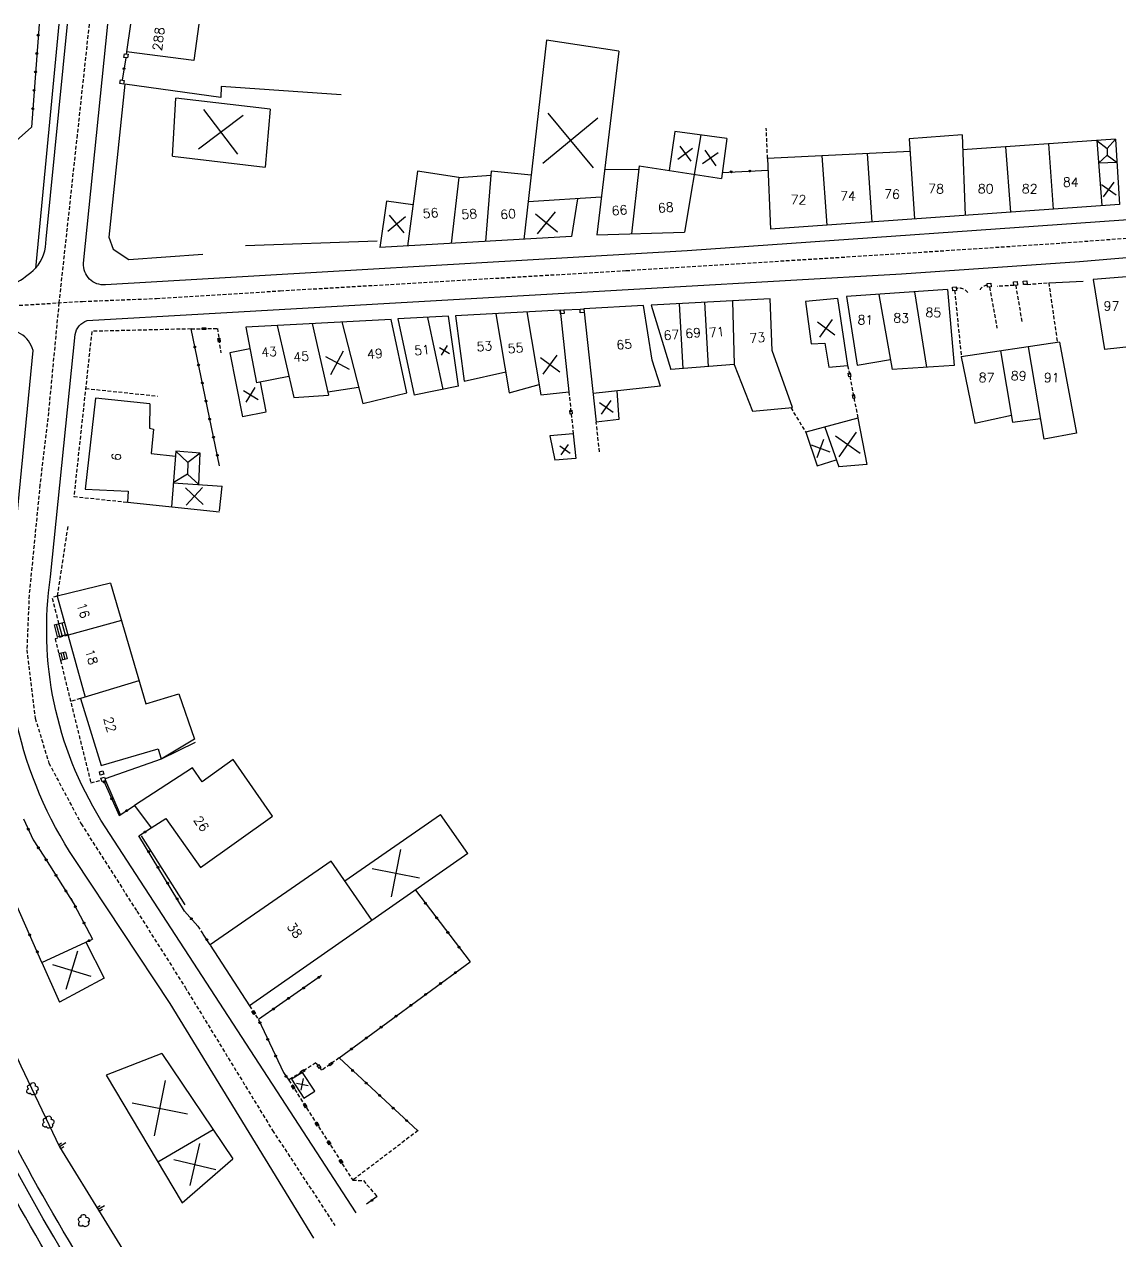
# Model space of a CAD drawing. Header units: millimetres. Extents: x 114000 to 115000, y 124000 to 125000.
# Drawn here: x 114679.1 to 114827.7, y 124834.9 to 125000 of the extents above; entities that cross this region are included whole.
import ezdxf
from ezdxf.enums import TextEntityAlignment as Align

# ---------------------------------------------------------------- set-up
doc = ezdxf.new("R2010")
doc.units = ezdxf.units.MM
doc.linetypes.add('DASHED', pattern=[0.75, 0.5, -0.25])
doc.layers.get('0').update_dxf_attribs({"linetype": 'CONTINUOUS'})
for name, color, linetype in [('W0001', 6, 'DASHED'), ('W0008', 7, 'CONTINUOUS'), ('W0100', 7, 'CONTINUOUS'), ('W0112', 1, 'DASHED'), ('W0211', 2, 'CONTINUOUS'), ('W0300', 7, 'CONTINUOUS'), ('W0302', 3, 'CONTINUOUS'), ('W0310', 3, 'CONTINUOUS'), ('W0322', 7, 'CONTINUOUS'), ('W0334', 7, 'CONTINUOUS'), ('W0991', 7, 'CONTINUOUS')]:
    doc.layers.add(name, color=color, linetype=linetype)
doc.styles.get("Standard").update_dxf_attribs({"font": 'romans.shx', "width": 0.85})

# ---------------------------------------------------------------- blocks, each defined once
blk = doc.blocks.new('T300')
for p, q in [((-0.8, 0.51), (-0.86, 0.34)), ((-0.86, 0.34), (-0.86, 0.17)), ((-0.86, 0.17), (-0.74, 0.06)), ((-0.69, 0.63), (-0.8, 0.51)), ((-0.8, -0.06), (-0.74, 0.06)), ((-0.74, 0.06), (-0.69, 0.11)), ((-0.57, 0.69), (-0.69, 0.63)), ((-0.46, 0.69), (-0.57, 0.69)), ((-0.29, 0.63), (-0.46, 0.69)), ((-0.29, 0.63), (-0.17, 0.74)), ((-0.23, 0.57), (-0.29, 0.63)), ((-0.17, 0.74), (-0.06, 0.8)), ((-0.06, 0.8), (0.06, 0.8)), ((0.06, 0.8), (0.23, 0.74)), ((0.23, 0.74), (0.34, 0.63)), ((0.34, 0.63), (0.4, 0.51)), ((0.46, 0.46), (0.34, 0.46)), ((0.4, 0.51), (0.4, 0.46)), ((0.57, 0.4), (0.46, 0.46)), ((0.57, 0.4), (0.69, 0.29)), ((0.69, 0.29), (0.74, 0.17)), ((0.74, 0.06), (0.69, -0.17)), ((0.74, 0.17), (0.74, 0.06)), ((-0.8, -0.17), (-0.8, -0.06)), ((-0.8, -0.23), (-0.8, -0.17)), ((-0.74, -0.34), (-0.8, -0.23)), ((-0.69, -0.4), (-0.74, -0.34)), ((-0.51, -0.46), (-0.69, -0.4)), ((-0.4, -0.46), (-0.51, -0.46)), ((-0.4, -0.46), (-0.34, -0.46)), ((-0.34, -0.46), (-0.34, -0.4)), ((-0.34, -0.51), (-0.34, -0.46)), ((-0.29, -0.63), (-0.34, -0.51)), ((-0.17, -0.74), (-0.29, -0.63)), ((-0.06, -0.8), (-0.17, -0.74)), ((0.06, -0.8), (-0.06, -0.8)), ((0.17, -0.74), (0.06, -0.8)), ((0.23, -0.69), (0.17, -0.74)), ((0.29, -0.46), (0.23, -0.46)), ((0.29, -0.63), (0.23, -0.69)), ((0.46, -0.4), (0.29, -0.46)), ((0.34, -0.51), (0.29, -0.63)), ((0.34, -0.51), (0.34, -0.46)), ((0.57, -0.34), (0.46, -0.4)), ((0.63, -0.29), (0.57, -0.34)), ((0.69, -0.17), (0.63, -0.29))]:
    blk.add_line(p, q)
blk = doc.blocks.new('t211o')
at = {"color": 0, "linetype": 'Continuous'}
for p, q in [((-0.29, 0.5), (-0.29, 0)), ((0, 1), (0, 0)), ((0.29, 0.5), (0.29, 0))]:
    blk.add_line(p, q, dxfattribs=at)

msp = doc.modelspace()

# ---------------------------------------------------------------- linework, layer by layer
at = {"layer": 'W0001'}
msp.add_lwpolyline([(115000, 124403.83, 0.028332), (114983.58, 124456.05, 0.042534), (114946.27, 124534.04), (114931.34, 124558.23, 0.037174), (114882.18, 124620.71, 0.017937), (114838.05, 124665.6, 0.013832), (114808.53, 124692.54, 0.000548), (114781.18, 124717.28, -0.004818), (114747.24, 124748.51, -0.025477), (114711.68, 124785.44, -0.027641), (114690.2, 124813.11, -0.036849), (114667.01, 124852.58, -0.034361), (114651.58, 124890.24, -0.039829), (114639.21, 124940.62, -0.014932), (114634.13, 124982.69, -0.007243), (114633.19, 125000, -0.010296)], format="xyb", dxfattribs=at)
for points in [[(114687.86, 125000), (114686.24, 124985.01), (114683.76, 124962.2), (114682.34, 124947.3), (114681.19, 124937.5), (114679.72, 124922.55), (114679.41, 124915.12), (114680.54, 124905.83), (114682.4, 124899.74), (114686.77, 124891.51), (114694.34, 124879.64), (114700.88, 124869.31), (114712.76, 124849.87), (114721.22, 124836.98)], [(114661.42, 124957.27), (114667, 124958.82), (114676.89, 124961.78), (114686.98, 124962.4), (114697, 124962.79), (114713.79, 124963.83), (114760.72, 124966.58), (114795.88, 124968.76), (114819.94, 124970.33), (114859.11, 124973.26), (115000, 124984.54)]]:
    msp.add_lwpolyline(points, dxfattribs=at)
at = {"layer": 'W0008'}
for points in [[(114660.72, 124959.67), (114674.56, 124963.5, 0.123245), (114680.59, 124966.9, 0.18958), (114682.01, 124970.84), (114684.94, 125000)], [(115000.13, 124987.01), (114945.3, 124982.33), (114895.8, 124978.37), (114833.4, 124973.76), (114769.01, 124969.25), (114690.07, 124964.65, -0.466441), (114687.12, 124967.58), (114690.41, 125000)], [(114724.08, 124838.7, -0.055844), (114724.08, 124838.7), (114689.47, 124892.01, -0.178188), (114682.64, 124925), (114685.98, 124957.89, -0.278462), (114687.58, 124959.8), (114798.11, 124966.14), (114822.28, 124967.8), (114848.92, 124970.07), (114920.78, 124975.68), (115000, 124982.29)], [(114603.39, 124958.85), (114610.23, 124957.58, -0.106036), (114615.98, 124955.4), (114616.02, 124955.48), (114616.51, 124955.22), (114629.24, 124948.18, -0.219398), (114634.87, 124941.98, 0.075204), (114663.4, 124850.96, 0.039553), (114687.24, 124810.55, 0.022419), (114708.76, 124782.63, 0.033898), (114745.03, 124745.18, -0.004277), (114778.37, 124714.61, 0.01156), (114817.01, 124680.19)], [(114718.37, 124835.25), (114711.81, 124845.98), (114698.86, 124867.1), (114685.91, 124886.65, -0.184013), (114677.27, 124925), (114680.25, 124955.74, 0.418014), (114675.72, 124958.39), (114660.72, 124954.35)], [(115000, 124419.72, 0.013751), (114991.6, 124446.09, 0.050124), (114948.82, 124537.9), (114936.02, 124558.41, 0.002922), (114922.91, 124577.28, 0.012952), (114912.61, 124591.15, 0.01831), (114885.12, 124623.7, 0.01829), (114847.79, 124661.86), (114847.49, 124661.62, 0.017106), (114811.2, 124695.53, 0.000547), (114783.86, 124720.26, -0.004818), (114749.98, 124751.43, -0.025477), (114714.71, 124788.07, -0.027641), (114693.49, 124815.39, -0.036849), (114670.6, 124854.35, -0.034361), (114655.38, 124891.5, -0.039829), (114643.17, 124941.26)]]:
    msp.add_lwpolyline(points, format="xyb", dxfattribs=at)
for points in [[(114683.77, 125000), (114682.59, 124987.68), (114680.59, 124966.87)], [(114692.94, 124996.26), (114692.9, 124995.97)], [(114752.28, 124961.24), (114754.5, 124961.36)]]:
    msp.add_lwpolyline(points, dxfattribs=at)
at = {"layer": 'W0100'}
for points in [[(114693.48, 125000), (114692.94, 124996.26)], [(114702.73, 125000), (114702.06, 124995.11)], [(114749.93, 124997.85), (114746.86, 124970.81)], [(114759.73, 124996.36), (114749.93, 124997.85)], [(114702.06, 124995.11), (114692.94, 124996.26)], [(114759.73, 124996.36), (114756.76, 124971.44)], [(114699.16, 124982.11), (114699.62, 124989.97)], [(114712.41, 124988.47), (114699.62, 124989.97)], [(114712.41, 124988.47), (114711.73, 124980.63)], [(114767.35, 124985.47), (114766.56, 124980.18)], [(114774.42, 124984.5), (114767.35, 124985.47)], [(114770.88, 124984.98), (114768.64, 124971.79)], [(114774.42, 124984.5), (114773.66, 124979.07)], [(114806.33, 124984.98), (114799.16, 124984.48)], [(114799.16, 124984.48), (114799.85, 124973.58)], [(114806.33, 124984.98), (114806.73, 124974.07)], [(114827.17, 124984.41), (114806.4, 124982.97)], [(114824.63, 124984.23), (114825.29, 124975.39)], [(114824.63, 124984.23), (114826, 124983.14)], [(114827.17, 124984.41), (114826, 124983.14)], [(114827.17, 124984.41), (114827.69, 124975.56)], [(114799.27, 124982.76), (114779.93, 124981.81)], [(114793.43, 124982.47), (114794.1, 124973.17)], [(114812.24, 124983.37), (114812.88, 124974.51)], [(114818.05, 124983.77), (114818.69, 124974.92)], [(114826, 124983.14), (114826.02, 124982.24)], [(114699.16, 124982.11), (114711.73, 124980.63)], [(114762.52, 124980.81), (114761.47, 124971.58)], [(114762.52, 124980.81), (114773.66, 124979.07)], [(114779.93, 124981.81), (114780.34, 124972.19)], [(114787.3, 124982.17), (114787.98, 124972.73)], [(114826.02, 124982.24), (114824.86, 124981.14)], [(114827.36, 124981.23), (114824.86, 124981.14)], [(114826.02, 124982.24), (114827.36, 124981.23)], [(114732.42, 124980.08), (114731.05, 124969.9)], [(114738.02, 124979.23), (114732.42, 124980.08)], [(114738.02, 124979.23), (114736.98, 124970.25)], [(114738.02, 124979.23), (114742.4, 124979.54)], [(114742.44, 124980.05), (114741.67, 124970.52)], [(114747.85, 124979.55), (114742.44, 124980.05)], [(114757.82, 124980.34), (114762.46, 124980.29)], [(114728.2, 124976.02), (114727.32, 124969.69)], [(114731.8, 124975.48), (114728.2, 124976.02)], [(114757.37, 124976.52), (114747.44, 124975.91)], [(114754.12, 124976.32), (114753.34, 124971.19)], [(114827.69, 124975.56), (114780.34, 124972.19)], [(114753.34, 124971.19), (114727.32, 124969.69)], [(114756.76, 124971.44), (114768.64, 124971.79)], [(114834.88, 124966.22), (114824.1, 124965.39)], [(114824.1, 124965.39), (114825.65, 124955.89)], [(114780.29, 124962.75), (114764.12, 124961.87)], [(114780.57, 124955.71), (114780.29, 124962.75)], [(114789.44, 124962.8), (114785.07, 124962.4)], [(114789.44, 124962.8), (114790.8, 124953.71)], [(114804.37, 124964), (114790.63, 124963.05)], [(114790.63, 124963.05), (114792.07, 124953.72)], [(114795.01, 124963.35), (114796.84, 124953.14)], [(114799.88, 124963.69), (114801.49, 124953.46)], [(114804.37, 124964), (114805.26, 124953.71)], [(114751.78, 124961.2), (114737.56, 124960.43)], [(114747.27, 124960.96), (114749.16, 124949.72)], [(114751.77, 124961.2), (114752.96, 124950.13)], [(114763.08, 124961.82), (114755, 124961.38)], [(114755, 124961.38), (114756.68, 124946.01)], [(114764.25, 124954.42), (114763.08, 124961.82)], [(114764.12, 124961.87), (114766.82, 124953.17)], [(114767.92, 124962.08), (114768.44, 124953.3)], [(114771.39, 124962.27), (114771.88, 124953.57)], [(114775.19, 124962.48), (114775.38, 124953.85)], [(114785.07, 124962.4), (114785.85, 124956.65)], [(114728.87, 124959.96), (114709.14, 124958.89)], [(114718.13, 124959.38), (114720.35, 124949.67)], [(114722.17, 124959.6), (114725, 124948.55)], [(114730.96, 124949.97), (114728.87, 124959.96)], [(114736.64, 124960.38), (114729.76, 124960.01)], [(114729.76, 124960.01), (114731.95, 124949.65)], [(114733.77, 124960.23), (114735.86, 124950.45)], [(114737.98, 124950.88), (114736.64, 124960.38)], [(114737.56, 124960.43), (114738.78, 124951.57)], [(114743.06, 124960.73), (114744.88, 124949.98)], [(114709.14, 124958.89), (114710.56, 124951.34)], [(114713.39, 124959.12), (114715.63, 124949.37)], [(114785.85, 124956.65), (114787.71, 124956.74)], [(114787.71, 124956.74), (114788.23, 124953.45)], [(114819.56, 124956.88), (114806.22, 124954.87)], [(114817.47, 124943.7), (114815.32, 124956.24)], [(114819.56, 124956.88), (114821.85, 124944.49)], [(114836.04, 124957.01), (114825.65, 124955.89)], [(114709.69, 124955.95), (114706.96, 124955.42)], [(114706.96, 124955.42), (114708.69, 124946.73)], [(114765.4, 124950.87), (114764.25, 124954.42)], [(114783.33, 124948), (114780.57, 124955.71)], [(114792.07, 124953.72), (114796.6, 124954.49)], [(114806.22, 124954.87), (114808.08, 124945.86)], [(114811.56, 124955.68), (114813.18, 124946)], [(114738.78, 124951.57), (114744.39, 124952.84)], [(114775.38, 124953.85), (114766.82, 124953.17)], [(114775.38, 124953.85), (114777.89, 124947.52)], [(114788.23, 124953.45), (114790.8, 124953.71)], [(114805.26, 124953.71), (114796.84, 124953.14)], [(114714.98, 124952.21), (114710.56, 124951.34)], [(114711.08, 124951.45), (114711.86, 124947.45)], [(114744.88, 124949.98), (114748.92, 124951.13)], [(114715.63, 124949.37), (114720.35, 124949.67)], [(114720.24, 124950.12), (114724.43, 124950.77)], [(114725, 124948.55), (114730.96, 124949.97)], [(114737.98, 124950.88), (114731.95, 124949.65)], [(114749.16, 124949.72), (114752.96, 124950.13)], [(114765.4, 124950.87), (114756.26, 124949.91)], [(114759.49, 124950.25), (114759.73, 124946.35)], [(114688.71, 124949.27), (114687.31, 124936.92)], [(114696.09, 124948.48), (114688.71, 124949.27)], [(114696.09, 124948.48), (114696.06, 124945.21)], [(114777.89, 124947.52), (114783.33, 124948)], [(114711.89, 124947.34), (114708.69, 124946.73)], [(114759.73, 124946.35), (114756.68, 124946.01)], [(114792.18, 124946.55), (114785.11, 124944.64)], [(114792.18, 124946.55), (114793.42, 124940.28)], [(114808.08, 124945.86), (114813.02, 124946.97)], [(114813.18, 124946), (114816.99, 124946.52)], [(114696.06, 124945.21), (114696.58, 124945.06)], [(114696.58, 124945.06), (114696.27, 124941.76)], [(114753.57, 124944.44), (114750.39, 124944.14)], [(114753.57, 124944.44), (114753.93, 124941.08)], [(114785.11, 124944.64), (114786.65, 124940.08)], [(114787.7, 124945.34), (114789.59, 124939.95)], [(114821.85, 124944.49), (114817.47, 124943.7)], [(114750.39, 124944.14), (114751.04, 124940.84)], [(114696.27, 124941.76), (114699.57, 124941.4)], [(114699.62, 124942.05), (114699.02, 124934.52)], [(114702.91, 124941.82), (114699.62, 124942.05)], [(114699.62, 124942.05), (114701.26, 124940.51)], [(114702.91, 124941.82), (114701.26, 124940.51)], [(114702.76, 124937.55), (114702.91, 124941.82)], [(114701.26, 124940.51), (114701.19, 124938.93)], [(114753.93, 124941.08), (114751.04, 124940.84)], [(114786.65, 124940.08), (114789.25, 124940.9)], [(114793.42, 124940.28), (114789.59, 124939.95)], [(114701.19, 124938.93), (114699.28, 124937.78)], [(114701.19, 124938.93), (114702.76, 124937.55)], [(114687.31, 124936.92), (114693.18, 124936.65)], [(114693.18, 124936.65), (114693.05, 124935.15)], [(114699.28, 124937.78), (114705.9, 124937.34)], [(114705.56, 124933.98), (114705.9, 124937.34)], [(114693.05, 124935.15), (114705.54, 124933.84)], [(114690.77, 124924.14), (114683.53, 124922.39)], [(114690.77, 124924.14), (114695.54, 124907.76)], [(114683.53, 124922.39), (114687.33, 124908.69)], [(114683.1, 124918.49), (114684.51, 124918.88)], [(114683.1, 124918.49), (114683.53, 124916.85)], [(114683.38, 124918.57), (114683.82, 124916.93)], [(114684.19, 124917.03), (114683.77, 124918.67)], [(114684.15, 124918.78), (114684.59, 124917.14)], [(114692.24, 124919.09), (114685, 124917.1)], [(114683.53, 124916.85), (114684.96, 124917.24)], [(114684.66, 124914.78), (114683.74, 124914.58)], [(114684.35, 124914.71), (114684.57, 124913.82)], [(114684.66, 124914.78), (114684.87, 124913.9)], [(114683.74, 124914.58), (114683.97, 124913.68)], [(114684.87, 124913.9), (114683.97, 124913.68)], [(114684.04, 124914.64), (114684.26, 124913.75)], [(114694.63, 124910.9), (114686.67, 124908.49)], [(114686.67, 124908.49), (114689.48, 124899.4)], [(114695.54, 124907.76), (114700.05, 124909.14)], [(114700.05, 124909.14), (114702.16, 124902.97)], [(114689.48, 124899.4), (114697.22, 124901.65)], [(114697.22, 124901.65), (114697.63, 124900.29)], [(114702.16, 124902.97), (114697.63, 124900.29)], [(114707.39, 124900.21), (114703.22, 124897.21)], [(114712.73, 124892.55), (114707.39, 124900.21)], [(114701.88, 124899.1), (114694.04, 124893.99)], [(114703.22, 124897.21), (114701.88, 124899.1)], [(114694.04, 124893.99), (114696.29, 124890.93)], [(114696.29, 124890.93), (114698.28, 124892.22)], [(114698.28, 124892.22), (114702.97, 124885.57)], [(114702.97, 124885.57), (114712.73, 124892.55)], [(114722.56, 124883.74), (114735.55, 124892.76)], [(114739.27, 124887.45), (114735.55, 124892.76)], [(114739.27, 124887.45), (114709.61, 124866.79)], [(114720.69, 124886.43), (114704.3, 124875.06)], [(114726.27, 124878.39), (114720.69, 124886.43)], [(114681.46, 124872.68), (114687.42, 124875.42)], [(114687.42, 124875.42), (114689.9, 124870.54)], [(114704.27, 124875.04), (114709.61, 124866.79)], [(114681.46, 124872.68), (114683.84, 124867.29)], [(114689.9, 124870.54), (114683.84, 124867.29)], [(114697.74, 124860.33), (114690.17, 124857.4)], [(114697.74, 124860.33), (114707.38, 124846.04)], [(114690.17, 124857.4), (114700.5, 124840.07)], [(114716.84, 124857.74), (114715.32, 124856.84)], [(114718.51, 124855.2), (114716.84, 124857.74)], [(114715.32, 124856.84), (114717, 124854.28)], [(114717, 124854.28), (114718.51, 124855.2)], [(114697.2, 124845.61), (114704.7, 124850.01)], [(114700.5, 124840.07), (114707.38, 124846.04)]]:
    msp.add_lwpolyline(points, dxfattribs=at)
at = {"layer": 'W0112'}
for p, q in [((114692.58, 124995.51), (114692.65, 124996)), ((114692.65, 124996), (114693.15, 124995.93)), ((114693.15, 124995.93), (114693.08, 124995.44)), ((114693.08, 124995.44), (114692.58, 124995.51)), ((114692.04, 124991.96), (114692.11, 124992.46)), ((114692.11, 124992.46), (114692.61, 124992.38)), ((114692.61, 124992.38), (114692.54, 124991.89)), ((114692.54, 124991.89), (114692.04, 124991.96)), ((114805.04, 124964.34), (114805.53, 124964.38)), ((114805.07, 124963.84), (114805.04, 124964.34)), ((114805.53, 124964.38), (114805.57, 124963.88)), ((114809.75, 124964.81), (114810.25, 124964.85)), ((114809.79, 124964.31), (114809.75, 124964.81)), ((114810.29, 124964.35), (114809.79, 124964.31)), ((114810.25, 124964.85), (114810.29, 124964.35)), ((114813.32, 124965.07), (114813.82, 124965.1)), ((114813.36, 124964.57), (114813.32, 124965.07)), ((114813.86, 124964.61), (114813.36, 124964.57)), ((114813.82, 124965.1), (114813.86, 124964.61)), ((114814.62, 124965.16), (114815.11, 124965.2)), ((114814.65, 124964.67), (114814.62, 124965.16)), ((114815.15, 124964.7), (114814.65, 124964.67)), ((114815.11, 124965.2), (114815.15, 124964.7)), ((114805.57, 124963.88), (114805.07, 124963.84)), ((114751.79, 124961.2), (114752.28, 124961.24)), ((114751.83, 124960.7), (114751.79, 124961.2)), ((114752.28, 124961.24), (114752.32, 124960.74)), ((114754.5, 124961.36), (114755, 124961.38)), ((114754.52, 124960.86), (114754.5, 124961.36)), ((114755, 124961.38), (114755.02, 124960.88)), ((114752.32, 124960.74), (114751.83, 124960.7)), ((114755.02, 124960.88), (114754.52, 124960.86)), ((114703.19, 124958.82), (114703.69, 124958.83)), ((114703.2, 124958.57), (114703.19, 124958.82)), ((114703.7, 124958.58), (114703.2, 124958.57)), ((114703.69, 124958.83), (114703.7, 124958.58)), ((114705.34, 124957.36), (114705.59, 124957.39)), ((114705.4, 124956.86), (114705.34, 124957.36)), ((114705.65, 124956.89), (114705.4, 124956.86)), ((114705.59, 124957.39), (114705.65, 124956.89)), ((114790.87, 124952.66), (114791.12, 124952.71)), ((114791.12, 124952.71), (114791.21, 124952.22)), ((114790.97, 124952.17), (114790.87, 124952.66)), ((114791.21, 124952.22), (114790.97, 124952.17)), ((114791.44, 124949.72), (114791.69, 124949.77)), ((114791.54, 124949.23), (114791.44, 124949.72)), ((114791.69, 124949.77), (114791.78, 124949.28)), ((114791.78, 124949.28), (114791.54, 124949.23)), ((114753.1, 124947.59), (114753.35, 124947.62)), ((114753.16, 124947.09), (114753.1, 124947.59)), ((114753.41, 124947.12), (114753.16, 124947.09)), ((114753.35, 124947.62), (114753.41, 124947.12)), ((114689.25, 124898.56), (114689.73, 124898.7)), ((114689.38, 124898.08), (114689.25, 124898.56)), ((114689.86, 124898.22), (114689.38, 124898.08)), ((114689.73, 124898.7), (114689.86, 124898.22)), ((114689.47, 124897.7), (114689.95, 124897.83)), ((114689.61, 124897.21), (114689.47, 124897.7)), ((114690.09, 124897.35), (114689.61, 124897.21)), ((114689.95, 124897.83), (114690.09, 124897.35)), ((114709.96, 124866.03), (114710.17, 124866.16)), ((114710.23, 124865.61), (114709.96, 124866.03)), ((114710.17, 124866.16), (114710.44, 124865.75)), ((114710.44, 124865.75), (114710.23, 124865.61)), ((114718.8, 124858.65), (114718.99, 124858.81)), ((114719.11, 124858.27), (114718.8, 124858.65)), ((114718.99, 124858.81), (114719.31, 124858.43)), ((114720.37, 124858.86), (114720.78, 124859.15)), ((114720.51, 124858.66), (114720.37, 124858.86)), ((114720.92, 124858.95), (114720.51, 124858.66)), ((114720.78, 124859.15), (114720.92, 124858.95)), ((114716.56, 124857.89), (114716.99, 124858.15)), ((114716.7, 124857.68), (114716.56, 124857.89)), ((114717.12, 124857.94), (114716.7, 124857.68)), ((114716.99, 124858.15), (114717.12, 124857.94)), ((114719.31, 124858.43), (114719.11, 124858.27)), ((114715.32, 124855.91), (114715.53, 124856.05)), ((114715.59, 124855.49), (114715.32, 124855.91)), ((114715.53, 124856.05), (114715.8, 124855.63)), ((114715.8, 124855.63), (114715.59, 124855.49)), ((114716.94, 124853.39), (114717.15, 124853.52)), ((114717.21, 124852.96), (114716.94, 124853.39)), ((114717.15, 124853.52), (114717.42, 124853.1)), ((114717.42, 124853.1), (114717.21, 124852.96)), ((114718.55, 124850.86), (114718.76, 124850.99)), ((114718.82, 124850.44), (114718.55, 124850.86)), ((114718.76, 124850.99), (114719.03, 124850.57)), ((114719.03, 124850.57), (114718.82, 124850.44)), ((114720.17, 124848.33), (114720.38, 124848.46)), ((114720.44, 124847.91), (114720.17, 124848.33)), ((114720.38, 124848.46), (114720.65, 124848.04)), ((114720.65, 124848.04), (114720.44, 124847.91)), ((114721.79, 124845.8), (114722, 124845.94)), ((114722.05, 124845.38), (114721.79, 124845.8)), ((114722, 124845.94), (114722.27, 124845.52)), ((114722.27, 124845.52), (114722.05, 124845.38))]:
    msp.add_line(p, q, dxfattribs=at)
for points in [[(114779.93, 124981.81), (114779.76, 124985.9)], [(114810.04, 124964.33), (114811.06, 124958.76)], [(114813.36, 124964.57), (114811.11, 124964.43)], [(114813.6, 124964.59), (114814.47, 124959.51)], [(114815.15, 124964.7), (114818.08, 124964.93)], [(114818.08, 124964.93), (114819.26, 124956.84)], [(114805.32, 124963.86), (114806.22, 124954.87)], [(114701.7, 124958.66), (114688.22, 124958.33), (114685.79, 124935.91), (114693.05, 124935.15)], [(114701.7, 124958.66), (114705.28, 124958.74)], [(114705.28, 124958.74), (114705.72, 124955.42)], [(114790.8, 124953.71), (114792.18, 124946.55)], [(114687.38, 124950.58), (114697.12, 124949.55)], [(114752.96, 124950.13), (114753.57, 124944.44)], [(114783.08, 124947.98), (114785.11, 124944.64)], [(114757.13, 124941.96), (114756.68, 124946.01)], [(114684.95, 124931.83), (114683.53, 124922.39)], [(114683.53, 124922.39), (114682.86, 124922.22)], [(114683.77, 124918.67), (114682.86, 124922.22)], [(114685, 124917.1), (114683.24, 124916.62)], [(114683.24, 124916.62), (114683.74, 124914.58)], [(114684.23, 124916.89), (114684.19, 124917.03)], [(114683.97, 124913.68), (114688.1, 124897.04)], [(114686.67, 124908.49), (114685.35, 124908.09)], [(114688.1, 124897.04), (114689.54, 124897.45)], [(114702.61, 124877.61), (114703.32, 124876.51)], [(114709.61, 124866.79), (114710.83, 124864.94)], [(114718.63, 124859.05), (114714.95, 124856.72)], [(114719.45, 124858.06), (114718.63, 124859.05)], [(114721.79, 124859.71), (114719.45, 124858.06)], [(114714.95, 124856.72), (114723.64, 124843.13)], [(114732.5, 124849.85), (114723.64, 124843.13)], [(114723.64, 124843.13), (114725.08, 124843.07)], [(114725.08, 124843.07), (114726.93, 124840.92)]]:
    msp.add_lwpolyline(points, dxfattribs=at)
for centre, radius, start, end in [((114809.7, 124963.54), 1.02, 86.2077, 168.0982), ((114805.96, 124962.83), 1.36, 34.0682, 107.4573)]:
    msp.add_arc(centre, radius, start, end, dxfattribs=at)
at = {"layer": 'W0211'}
msp.add_lwpolyline([(114683.85, 124847.65), (114701.87, 124818.34), (114720.85, 124795.76), (114756.55, 124758.23), (114790.31, 124726.85), (114817.18, 124703.18), (114833.74, 124688.15), (114838.64, 124681.35), (114861.38, 124680.03)], dxfattribs=at)
at = {"layer": 'W0302'}
msp.add_lwpolyline([(114656.65, 124923.2), (114654.02, 124922.6), (114662.4, 124894.15), (114678.6, 124858.65), (114683.85, 124847.65)], dxfattribs=at)
at = {"layer": 'W0310'}
for points in [[(114722.07, 124990.42), (114705.79, 124991.58), (114705.73, 124990.07), (114692.7, 124991.89), (114690.53, 124971.1), (114691.14, 124969.49), (114693.24, 124968.09), (114703.28, 124968.79)], [(114709.1, 124969.99), (114726.96, 124970.6)], [(114818.08, 124964.93), (114822.76, 124965.16)], [(114702.23, 124902.53), (114697.63, 124900.29), (114690.02, 124897.59)], [(114690.09, 124897.35), (114692.07, 124892.77)], [(114694.92, 124889.84), (114700.87, 124880.48)]]:
    msp.add_lwpolyline(points, dxfattribs=at)
at = {"layer": 'W0322'}
for points in [[(114681.06, 125000), (114680.02, 124986.06)], [(114692.83, 124995.47), (114692.36, 124992.42)], [(114677.15, 124983.46), (114680.02, 124986.06)], [(114773.78, 124979.91), (114780, 124980.21)], [(114705.54, 124940.09), (114701.7, 124958.66)], [(114681.46, 124872.68), (114662.64, 124915.28)], [(114689.85, 124897.28), (114691.92, 124892.61)], [(114691.92, 124892.61), (114694.04, 124893.99)], [(114678.94, 124892.15), (114680.28, 124889.31)], [(114694.63, 124889.86), (114696.29, 124890.93)], [(114680.28, 124889.31), (114681.71, 124887.12)], [(114700.81, 124879.66), (114694.63, 124889.86)], [(114681.71, 124887.12), (114686.03, 124880.25)], [(114732.14, 124882.48), (114739.58, 124872.78)], [(114685.38, 124881.41), (114688.33, 124875.84)], [(114702.61, 124877.61), (114700.81, 124879.66)], [(114687.42, 124875.42), (114688.33, 124875.84)], [(114704.3, 124875.06), (114703.32, 124876.51)], [(114721.79, 124859.71), (114739.58, 124872.78)], [(114719.41, 124870.91), (114710.83, 124864.94)], [(114710.83, 124864.94), (114714.22, 124857.72)], [(114732.45, 124849.82), (114721.79, 124859.71)], [(114714.22, 124857.72), (114714.95, 124856.72)], [(114726.93, 124840.92), (114725.5, 124839.85)]]:
    msp.add_lwpolyline(points, dxfattribs=at)
for centre, major_axis, start_param, end_param in [((114680.95, 124998.53), (-0.0884, 0.0884), 2.270785, 8.55397), ((114680.95, 124998.53), (0.0532, 0.0532), 3.841581, 10.124766), ((114680.76, 124996.03), (-0.0884, 0.0884), 2.270785, 8.55397), ((114680.76, 124996.03), (0.0532, 0.0532), 3.841581, 10.124766), ((114692.6, 124993.99), (0.0884, 0.0884), 3.77468, 10.057865), ((114692.6, 124993.99), (-0.0532, 0.0532), 2.203884, 8.487069), ((114680.58, 124993.54), (-0.0884, 0.0884), 2.270785, 8.55397), ((114680.58, 124993.54), (0.0532, 0.0532), 3.841581, 10.124766), ((114680.39, 124991.05), (-0.0884, 0.0884), 2.270785, 8.55397), ((114680.39, 124991.05), (0.0532, 0.0532), 3.841581, 10.124766), ((114680.21, 124988.55), (-0.0884, 0.0884), 2.270785, 8.55397), ((114680.21, 124988.55), (0.0532, 0.0532), 3.841581, 10.124766), ((114775.01, 124979.97), (-0.0884, 0.0884), 3.974923, 10.258108), ((114775.01, 124979.97), (0.0532, 0.0532), 5.54571946538864, 11.82890477256823), ((114777.51, 124980.09), (-0.0884, 0.0884), 3.974923, 10.258108), ((114777.51, 124980.09), (0.0532, 0.0532), 5.54571946538864, 11.82890477256823), ((114702.2, 124956.21), (-0.0884, 0.0884), -0.581061, 5.702124), ((114702.2, 124956.21), (-0.0532, 0.0532), -0.581061, 5.702124), ((114702.71, 124953.76), (-0.0884, 0.0884), -0.581061, 5.702124), ((114702.71, 124953.76), (-0.0532, 0.0532), -0.581061, 5.702124), ((114703.22, 124951.31), (-0.0884, 0.0884), -0.581061, 5.702124), ((114703.22, 124951.31), (-0.0532, 0.0532), -0.581061, 5.702124), ((114703.73, 124948.86), (-0.0884, 0.0884), -0.581061, 5.702124), ((114703.73, 124948.86), (-0.0532, 0.0532), -0.581061, 5.702124), ((114704.23, 124946.42), (-0.0884, 0.0884), -0.581061, 5.702124), ((114704.23, 124946.42), (-0.0532, 0.0532), -0.581061, 5.702124), ((114704.74, 124943.97), (-0.0884, 0.0884), -0.581061, 5.702124), ((114704.74, 124943.97), (-0.0532, 0.0532), -0.581061, 5.702124), ((114705.25, 124941.52), (-0.0884, 0.0884), -0.581061, 5.702124), ((114705.25, 124941.52), (-0.0532, 0.0532), -0.581061, 5.702124), ((114689.9, 124897.18), (0.0884, 0.0884), 4.343630323509733, 10.62681563068932), ((114689.9, 124897.18), (0.0532, 0.0532), 4.34363032345593, 10.62681563063552), ((114690.91, 124894.89), (0.0884, 0.0884), 4.343630323509733, 10.62681563068932), ((114690.91, 124894.89), (0.0532, 0.0532), 4.34363032345593, 10.62681563063552), ((114692.95, 124893.28), (-0.0884, 0.0884), 4.504921, 10.788106), ((114692.95, 124893.28), (0.0532, 0.0532), 6.075717293768769, 12.35890260094835), ((114679.59, 124890.76), (0.0884, 0.0884), 4.368363, 10.651548), ((114679.59, 124890.76), (-0.0532, 0.0532), 2.797566228747959, 9.080751535927545), ((114695.44, 124890.38), (-0.0884, 0.0884), 4.502625, 10.78581), ((114695.44, 124890.38), (0.0532, 0.0532), 6.073421280433521, 12.35660658761311), ((114680.98, 124888.24), (0.0884, 0.0884), 4.506561, 10.789746), ((114680.98, 124888.24), (0.0532, 0.0532), 4.506561, 10.789746), ((114682.04, 124886.6), (0.0884, 0.0884), 4.487798302153668, 10.77098360933325), ((114682.04, 124886.6), (-0.0532, 0.0532), 2.917002, 9.200187), ((114695.93, 124887.72), (0.0884, 0.0884), 1.330371, 7.613556), ((114695.93, 124887.72), (0.0532, 0.0532), 1.330371, 7.613556), ((114697.22, 124885.58), (0.0884, 0.0884), 1.330371, 7.613556), ((114697.22, 124885.58), (0.0532, 0.0532), 1.330371, 7.613556), ((114683.37, 124884.49), (0.0884, 0.0884), 4.487798302153668, 10.77098360933325), ((114683.37, 124884.49), (-0.0532, 0.0532), 2.917002, 9.200187), ((114698.52, 124883.44), (0.0884, 0.0884), 1.330371, 7.613556), ((114698.52, 124883.44), (0.0532, 0.0532), 1.330371, 7.613556), ((114684.7, 124882.37), (0.0884, 0.0884), 4.487798302153668, 10.77098360933325), ((114684.7, 124882.37), (-0.0532, 0.0532), 2.917002, 9.200187), ((114685.99, 124880.25), (-0.0884, 0.0884), 2.843233, 9.126418), ((114685.99, 124880.25), (-0.0532, 0.0532), 2.843233, 9.126418), ((114699.81, 124881.31), (0.0884, 0.0884), 1.330371, 7.613556), ((114699.81, 124881.31), (0.0532, 0.0532), 1.330371, 7.613556), ((114733.49, 124880.71), (0.0884, 0.0884), 4.58189321499115, 10.86507852217074), ((114733.49, 124880.71), (0.0532, 0.0532), 4.581893215095885, 10.86507852227547), ((114701.73, 124878.61), (0.0884, 0.0884), 1.506443, 7.789628), ((114701.73, 124878.61), (-0.0532, 0.0532), -0.06435375421591516, 6.218831552963671), ((114735.01, 124878.73), (0.0884, 0.0884), 4.58189321499115, 10.86507852217074), ((114735.01, 124878.73), (0.0532, 0.0532), 4.581893215095885, 10.86507852227547), ((114687.16, 124878.04), (-0.0884, 0.0884), 2.843233, 9.126418), ((114687.16, 124878.04), (-0.0532, 0.0532), 2.843233, 9.126418), ((114736.54, 124876.75), (0.0884, 0.0884), 4.58189321499115, 10.86507852217074), ((114736.54, 124876.75), (0.0532, 0.0532), 4.581893215095885, 10.86507852227547), ((114679.81, 124876.41), (0.0884, 0.0884), 1.201489, 7.484674), ((114679.81, 124876.41), (-0.0532, 0.0532), -0.3693076598772824, 5.913877647302304), ((114687.86, 124875.62), (-0.0884, 0.0884), 4.357672, 10.640857), ((114687.86, 124875.62), (0.0532, 0.0532), 5.928468, 12.211653), ((114703.83, 124875.77), (0.0884, 0.0884), 1.380323274526107, 7.663508581705694), ((114703.83, 124875.77), (0.0532, 0.0532), 1.380323274558891, 7.663508581738477), ((114680.83, 124874.12), (0.0884, 0.0884), 1.201489, 7.484674), ((114680.83, 124874.12), (-0.0532, 0.0532), -0.3693076598772824, 5.913877647302304), ((114738.06, 124874.76), (0.0884, 0.0884), 4.58189321499115, 10.86507852217074), ((114738.06, 124874.76), (0.0532, 0.0532), 4.581893215095885, 10.86507852227547), ((114719.03, 124870.65), (0.0884, 0.0884), 2.964277378453988, 9.247462685633574), ((114719.03, 124870.65), (0.0532, 0.0532), 2.964277378399436, 9.247462685579022), ((114737.57, 124871.3), (-0.0884, 0.0884), 4.560480440716061, 10.84366574789565), ((114737.57, 124871.3), (0.0532, 0.0532), 6.131277, 12.414462), ((114716.98, 124869.22), (0.0884, 0.0884), 2.964277378453988, 9.247462685633574), ((114716.98, 124869.22), (0.0532, 0.0532), 2.964277378399436, 9.247462685579022), ((114733.54, 124868.34), (-0.0884, 0.0884), 4.560480440716061, 10.84366574789565), ((114735.55, 124869.82), (-0.0884, 0.0884), 4.560480440716061, 10.84366574789565), ((114735.55, 124869.82), (0.0532, 0.0532), 6.131277, 12.414462), ((114714.93, 124867.8), (0.0884, 0.0884), 2.964277378453988, 9.247462685633574), ((114714.93, 124867.8), (0.0532, 0.0532), 2.964277378399436, 9.247462685579022), ((114731.52, 124866.86), (-0.0884, 0.0884), 4.560480440716061, 10.84366574789565), ((114731.52, 124866.86), (0.0532, 0.0532), 6.131277, 12.414462), ((114733.54, 124868.34), (0.0532, 0.0532), 6.131277, 12.414462), ((114712.88, 124866.37), (0.0884, 0.0884), 2.964277378453988, 9.247462685633574), ((114712.88, 124866.37), (0.0532, 0.0532), 2.964277378399436, 9.247462685579022), ((114729.51, 124865.38), (-0.0884, 0.0884), 4.560480440716061, 10.84366574789565), ((114729.51, 124865.38), (0.0532, 0.0532), 6.131277, 12.414462), ((114711.03, 124864.51), (0.0884, 0.0884), 4.366306, 10.649491), ((114711.03, 124864.51), (-0.0532, 0.0532), 2.795509273549722, 9.078694580729309), ((114727.49, 124863.9), (-0.0884, 0.0884), 4.560480440716061, 10.84366574789565), ((114727.49, 124863.9), (0.0532, 0.0532), 6.131277, 12.414462), ((114712.09, 124862.24), (0.0884, 0.0884), 4.366306, 10.649491), ((114712.09, 124862.24), (-0.0532, 0.0532), 2.795509273549722, 9.078694580729309), ((114725.48, 124862.42), (-0.0884, 0.0884), 4.560480440716061, 10.84366574789565), ((114725.48, 124862.42), (0.0532, 0.0532), 6.131277, 12.414462), ((114723.46, 124860.94), (-0.0884, 0.0884), 4.560480440716061, 10.84366574789565), ((114723.46, 124860.94), (0.0532, 0.0532), 6.131277, 12.414462), ((114713.16, 124859.98), (0.0884, 0.0884), 4.366306, 10.649491), ((114713.16, 124859.98), (-0.0532, 0.0532), 2.795509273549722, 9.078694580729309), ((114714.58, 124857.23), (0.0884, 0.0884), 4.560754, 10.843939), ((114714.58, 124857.23), (-0.0532, 0.0532), 2.989957238759337, 9.273142545938924), ((114723.62, 124858.01), (-0.0884, 0.0884), 0.03743740018271158, 6.320622707362298), ((114723.62, 124858.01), (-0.0532, 0.0532), 0.03743740011102048, 6.320622707290607), ((114725.45, 124856.31), (-0.0884, 0.0884), 0.03743740018271158, 6.320622707362298), ((114725.45, 124856.31), (-0.0532, 0.0532), 0.03743740011102048, 6.320622707290607), ((114727.29, 124854.61), (-0.0884, 0.0884), 0.03743740018271158, 6.320622707362298), ((114727.29, 124854.61), (-0.0532, 0.0532), 0.03743740011102048, 6.320622707290607), ((114729.12, 124852.91), (-0.0884, 0.0884), 0.03743740018271158, 6.320622707362298), ((114729.12, 124852.91), (-0.0532, 0.0532), 0.03743740011102048, 6.320622707290607), ((114730.95, 124851.21), (-0.0884, 0.0884), 0.03743740018271158, 6.320622707362298), ((114730.95, 124851.21), (-0.0532, 0.0532), 0.03743740011102048, 6.320622707290607), ((114726.24, 124840.4), (0.0884, 0.0884), 3.000959, 9.284144), ((114726.24, 124840.4), (-0.0532, 0.0532), 1.430162292785447, 7.713347599965033)]:
    msp.add_ellipse(centre, major_axis=major_axis, ratio=1, start_param=start_param, end_param=end_param, dxfattribs=at)
at = {"layer": 'W0334'}
for points in [[(115000, 124429.56, 0.00908), (114994.26, 124447.02, 0.050124), (114951.25, 124539.34), (114938.59, 124560.17, 0.002922), (114925.46, 124579.08, 0.012952), (114915.07, 124593.07, 0.01831), (114887.43, 124625.8, 0.01829), (114849.94, 124664.12, 0.017106), (114813.55, 124698.13, 0.000547), (114786.21, 124722.86, -0.004818), (114752.38, 124753.98, -0.025477), (114717.35, 124790.37, -0.027641), (114696.37, 124817.38, -0.036849), (114673.74, 124855.89, -0.034361), (114658.7, 124892.6, -0.045638), (114645.52, 124949.13)], [(114630.22, 124947.13, 0.082684), (114659.14, 124849.15, 0.042697), (114683.8, 124807.76, 0.01559), (114705.5, 124779.44, 0.046471), (114742.46, 124741.92, -0.020069), (114787.64, 124700.65, 0.024126), (114824.05, 124667.94, 0.019554)], [(115000, 124424.39, 0.011525), (114992.84, 124446.52, 0.050124), (114949.96, 124538.58), (114937.35, 124559.32, 0.002922), (114924.23, 124578.22, 0.012952), (114913.89, 124592.15, 0.01831), (114886.32, 124624.79, 0.01829), (114848.9, 124663.04, 0.017106), (114812.54, 124697.02, 0.000547), (114785.2, 124721.74, -0.004818), (114751.35, 124752.89, -0.025477), (114716.22, 124789.38, -0.027641), (114695.14, 124816.53, -0.036849), (114672.4, 124855.23, -0.034361), (114657.28, 124892.13, -0.044248), (114644.29, 124947.17)], [(114631.9, 124945.74, 0.081402), (114660.49, 124849.8, 0.042697), (114685.02, 124808.63, 0.01559), (114706.66, 124780.38, 0.046471), (114743.43, 124743.06, -0.020069), (114788.7, 124701.72, 0.023654), (114824.26, 124669.7)]]:
    msp.add_lwpolyline(points, format="xyb", dxfattribs=at)
at = {"layer": 'W0991'}
for p, q in [((114702.71, 124983.09), (114708.78, 124987.68)), ((114708.04, 124982.36), (114703.45, 124988.42)), ((114750.1, 124987.96), (114756.25, 124980.52)), ((114749.45, 124981.16), (114756.9, 124987.31)), ((114767.75, 124981.7), (114769.76, 124983.19)), ((114768.01, 124983.45), (114769.5, 124981.44)), ((114771.08, 124981.12), (114773.21, 124982.61)), ((114771.4, 124982.94), (114772.89, 124980.8)), ((114825.26, 124978.28), (114827.24, 124976.87)), ((114825.54, 124976.59), (114826.95, 124978.56)), ((114748.44, 124974.29), (114751.42, 124971.83)), ((114748.7, 124971.58), (114751.16, 124974.55)), ((114728.39, 124971.93), (114730.79, 124973.91)), ((114728.6, 124974.12), (114730.58, 124971.72)), ((114786.69, 124959.6), (114789.08, 124957.86)), ((114787.01, 124957.53), (114788.75, 124959.92)), ((114735.43, 124956.14), (114736.76, 124955.34)), ((114735.7, 124955.08), (114736.49, 124956.4)), ((114719.94, 124954.94), (114723.13, 124953.21)), ((114720.67, 124952.48), (114722.4, 124955.67)), ((114749.13, 124954.77), (114751.73, 124952.84)), ((114749.47, 124952.51), (114751.4, 124955.11)), ((114708.79, 124950.29), (114710.78, 124949.1)), ((114709.18, 124948.7), (114710.38, 124950.69)), ((114757.12, 124948.69), (114758.98, 124947.35)), ((114757.38, 124947.09), (114758.72, 124948.95)), ((114789.64, 124941.28), (114791.98, 124944.63)), ((114751.72, 124942.78), (114753.12, 124941.78)), ((114751.92, 124941.58), (114752.92, 124942.98)), ((114785.86, 124942.93), (114788.36, 124942)), ((114786.65, 124941.21), (114787.58, 124943.72)), ((114789.14, 124944.13), (114792.49, 124941.78)), ((114700.94, 124937.09), (114703.33, 124934.83)), ((114703.26, 124937.15), (114701.01, 124934.76)), ((114730.12, 124888.01), (114728.85, 124881.59)), ((114726.27, 124885.44), (114732.7, 124884.17)), ((114686.29, 124874.21), (114684.69, 124869.01)), ((114682.89, 124872.41), (114688.09, 124870.81)), ((114716.64, 124855.35), (114716.95, 124856.95)), ((114696.73, 124849.13), (114698.22, 124856.64)), ((114715.99, 124856.31), (114717.59, 124856)), ((114693.72, 124853.62), (114701.23, 124852.14)), ((114702.86, 124848.11), (114701.52, 124842.41)), ((114699.34, 124845.94), (114705.04, 124844.59))]:
    msp.add_line(p, q, dxfattribs=at)

# ---------------------------------------------------------------- block references
at = {"layer": 'W0211', "rotation": 301.586047953747}
for p in [(114683.85, 124847.65), (114689.09, 124839.13)]:
    msp.add_blockref('t211o', p, dxfattribs=at)
at = {"layer": 'W0300'}
for p, rotation in [((114680.16, 124855.39), 295.496030315073), ((114682.31, 124850.87), 295.496030315073), ((114687.14, 124837.49), 307.8269655489671)]:
    msp.add_blockref('T300', p, dxfattribs=dict(at, rotation=rotation))

# ---------------------------------------------------------------- texts
at = {"layer": 'W0991'}
for s, rotation, p in [('288', 82.4362, (114697.28, 124998.03)), ('84', 358.7777, (114821.08, 124978.57)), ('76', 358.7777, (114796.82, 124976.95)), ('78', 358.7777, (114802.8, 124977.69)), ('80', 358.7777, (114809.53, 124977.69)), ('82', 358.7777, (114815.5, 124977.69)), ('68', 5.0576, (114766.11, 124975.14)), ('72', 358.7777, (114784.12, 124976.2)), ('74', 358.7777, (114790.84, 124976.7)), ('56', 5.0576, (114734.2, 124974.38)), ('58', 5.0576, (114739.45, 124974.25)), ('60', 5.0576, (114744.71, 124974.25)), ('66', 5.0576, (114759.83, 124974.76)), ('85', 358.7777, (114802.43, 124960.89)), ('97', 358.7777, (114826.59, 124961.76)), ('81', 358.7777, (114793.21, 124959.89)), ('83', 358.7777, (114798.07, 124960.14)), ('67', 5.0576, (114766.88, 124957.85)), ('69', 5.0576, (114769.82, 124958.11)), ('71', 5.0576, (114773.03, 124958.24)), ('73', 5.0576, (114778.54, 124957.47)), ('43', 5.0576, (114712.28, 124955.55)), ('51', 5.0576, (114733.04, 124955.8)), ('53', 5.0576, (114741.5, 124956.32)), ('55', 5.0576, (114745.73, 124956.06)), ('65', 5.0576, (114760.47, 124956.57)), ('45', 5.0576, (114716.64, 124954.91)), ('49', 5.0576, (114726.64, 124955.29)), ('87', 358.7777, (114809.65, 124952.05)), ('89', 358.7777, (114814.01, 124952.3)), ('91', 358.7777, (114818.49, 124952.05)), ('6', 82.4362, (114691.55, 124941.29)), ('16', 286.2426, (114687.07, 124920.45)), ('18', 286.2426, (114688.19, 124914.13)), ('22', 286.2426, (114690.7, 124904.96)), ('26', 304.9017, (114703.09, 124891.51)), ('38', 304.9017, (114715.77, 124877.05))]:
    msp.add_text(s, height=1.25, rotation=rotation, dxfattribs=at).set_placement(p, align=Align.MIDDLE)

doc.saveas('drawing.dxf')
